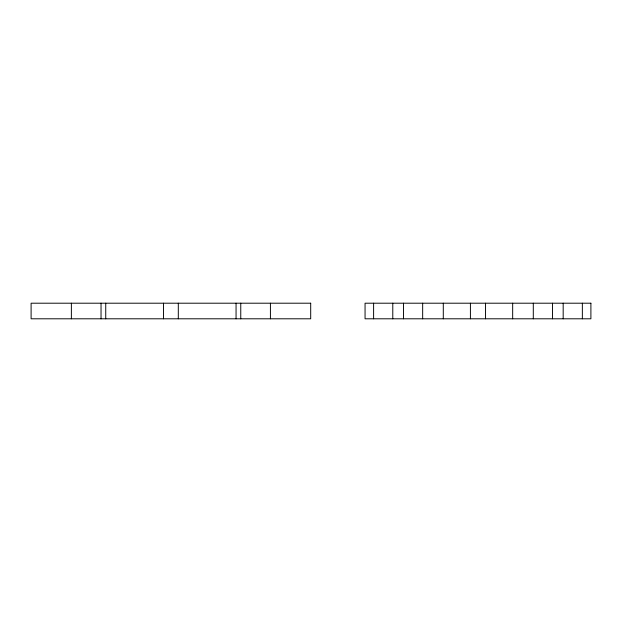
<?xml version="1.0" encoding="UTF-8"?>
<svg xmlns="http://www.w3.org/2000/svg" width="622" height="622" viewBox="0 0 622 622"><rect width="100%" height="100%" fill="white"/><g stroke="black" fill="none" stroke-linecap="round" stroke-linejoin="round"><path stroke-width="0.93" d="M582.355 303.202L582.355 318.798M563.174 303.202L563.174 318.798M552.484 303.202L552.484 318.798M533.295 303.202L533.295 318.798M512.668 303.202L512.668 318.798M485.541 303.202L485.541 318.798M470.419 303.202L470.419 318.798M443.292 303.202L443.292 318.798M422.665 303.202L422.665 318.798M403.476 303.202L403.476 318.798M392.785 303.202L392.785 318.798M373.604 303.202L373.604 318.798M270.422 303.202L270.422 318.798M240.761 303.202L240.761 318.798M236.057 303.202L236.057 318.798M178.304 303.202L178.304 318.798M163.493 303.202L163.493 318.798M105.74 303.202L105.74 318.798M101.036 303.202L101.036 318.798M71.374 303.202L71.374 318.798M310.697 303.202L31.1 303.202L31.1 318.798L310.697 318.798L310.697 303.202M590.9 303.202L365.06 303.202L365.06 318.798L590.9 318.798L590.9 303.202"/></g></svg>
